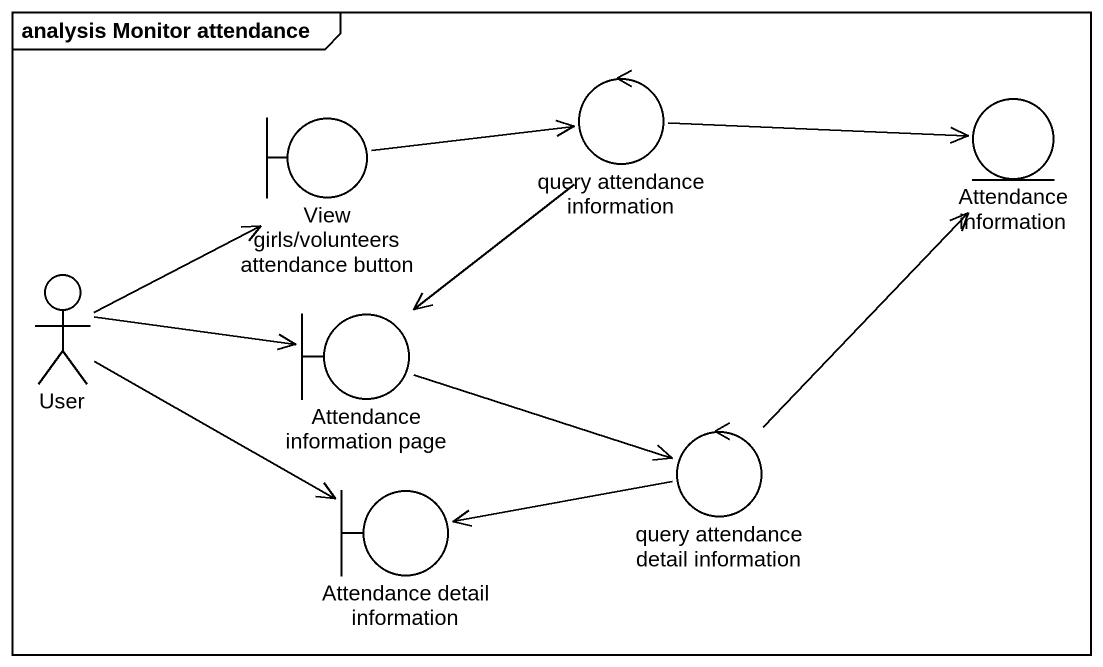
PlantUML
@startuml
mainframe analysis Monitor attendance
control "query attendance information" as query_attendance_information
entity "Attendance information" as Attendance_information
boundary "View girls/volunteers attendance button" as View_girls_volunteers
actor User
boundary "Attendance information page" as Attendance_information_page
control "query attendance detail information" as query_attendance_detail
boundary "Attendance detail information" as Attendance_detail
query_attendance_information -right-> Attendance_information
query_attendance_information --> Attendance_information_page
View_girls_volunteers -right-> query_attendance_information
User -up-> View_girls_volunteers
User -right-> Attendance_information_page
User -right-> Attendance_detail
Attendance_information_page -right-> query_attendance_detail
query_attendance_detail -up-> Attendance_information
query_attendance_detail -left-> Attendance_detail
@enduml
